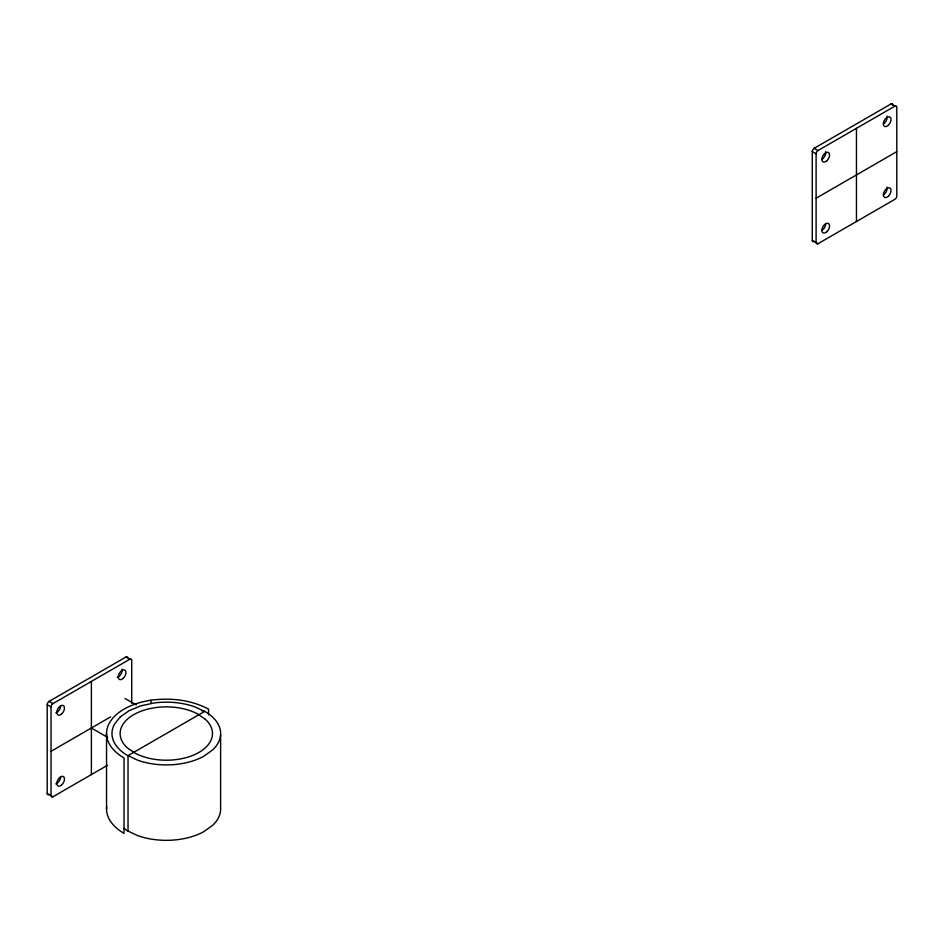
<?xml version="1.0" encoding="UTF-8"?>
<svg xmlns="http://www.w3.org/2000/svg" width="944" height="944" viewBox="0 0 944 944"><rect width="100%" height="100%" fill="white"/><g stroke="black" fill="none" stroke-linecap="round" stroke-linejoin="round"><path stroke-width="1.42" d="M814.188 148.302L891.042 103.934L894.877 106.153A2.714 1.569 -60 0 1 896.8 107.262L896.8 195.998A2.714 1.569 -60 0 1 894.877 199.326L818.035 243.694L812.277 240.366L812.277 151.63A2.714 1.569 -60 0 1 814.188 148.302L818.035 150.521L894.877 106.153M816.112 198.216L896.8 151.63M49.123 794.541A2.714 1.569 -60 0 1 47.2 793.432L47.2 704.708A2.714 1.569 -60 0 1 49.123 701.38L125.965 657.012A2.714 1.569 -60 0 1 127.818 657.59M107.498 765.277L52.958 796.76A2.714 1.569 -60 0 1 51.047 795.65L51.047 706.926A2.714 1.569 -60 0 1 52.958 703.599L129.812 659.231A2.714 1.569 -60 0 1 131.723 660.34L131.723 703.268M51.047 751.294L110.578 716.909M106.707 806.388A59.767 34.503 0 0 0 124.042 833.363L124.042 757.938A59.767 34.503 0 0 1 150.839 700.212C170.416 697.628 190.971 699.74 208.577 709.145L208.577 714.938M202.04 710.867L204.73 711.363L128.03 755.648L128.03 831.062M812.277 151.63L816.112 153.848L816.112 242.584A2.714 1.569 -60 0 0 818.035 243.694M125.965 657.012L129.812 659.231M125.056 698.489L136.172 704.908M49.123 701.38L52.958 703.599M91.379 728.001L107.71 737.429M47.2 704.708L51.047 706.926M47.2 793.432L52.958 796.76M124.136 828.384L126.685 830.425L137.659 835.617A54.339 31.376 0 0 0 203.491 831.841L212.471 825.504A54.339 31.376 0 0 0 220.613 809.964L220.613 734.538M150.839 700.212L151.099 703.127M856.456 128.337L856.456 221.51M106.542 733.547L106.542 808.961M91.379 681.415L91.379 774.576M825.587 151.665A5.428 3.139 -60 0 1 821.882 159.394M816.112 153.848A2.714 1.569 -60 0 1 818.035 150.521M814.188 241.475A2.714 1.569 -60 0 1 812.277 240.366M891.042 103.934A2.714 1.569 -60 0 1 892.953 105.044M825.717 223.787A5.428 3.139 -60 0 1 821.823 230.407M887.065 116.171A5.428 3.139 -60 0 1 883.348 123.9M887.065 187.16A5.428 3.139 -60 0 1 883.348 194.889M60.652 705.817A5.428 3.139 -60 0 1 55.814 712.897M60.652 776.853A5.428 3.139 -60 0 1 55.767 783.886M121.988 669.249A5.428 3.139 -60 0 1 117.28 677.403M120.136 717.003L114.295 724.461A54.339 31.376 0 0 0 126.685 755.011L137.659 760.191A54.339 31.376 0 0 0 203.491 756.415L212.471 750.079A54.339 31.376 0 0 0 205.934 712.071L194.96 706.891A54.339 31.376 0 0 0 153.919 702.997L140.656 705.888L129.127 710.667L120.136 717.003M205.084 719.057L197.272 713.758A46.185 26.668 0 0 0 136.373 713.239A46.185 26.668 0 0 0 127.523 748.026L135.346 753.324A46.185 26.668 0 0 0 196.234 753.855A46.185 26.668 0 0 0 205.084 719.057M826.661 231.917A5.428 3.139 -60 0 0 828.478 223.48A5.428 3.139 -60 0 0 822.023 229.097A5.428 3.139 -60 0 0 826.661 231.917M888.186 125.399A5.428 3.139 -60 0 0 889.909 116.973A5.428 3.139 -60 0 0 883.478 122.685A5.428 3.139 -60 0 0 888.186 125.399M826.72 160.893A5.428 3.139 -60 0 0 828.431 152.468A5.428 3.139 -60 0 0 822.012 158.167A5.428 3.139 -60 0 0 826.72 160.893M888.186 196.376A5.428 3.139 -60 0 0 889.909 187.962A5.428 3.139 -60 0 0 883.478 193.662A5.428 3.139 -60 0 0 888.186 196.376M123.121 678.465A5.428 3.139 -60 0 0 124.844 670.051A5.428 3.139 -60 0 0 118.413 675.751A5.428 3.139 -60 0 0 123.121 678.465M61.596 784.995A5.428 3.139 -60 0 0 63.401 776.546A5.428 3.139 -60 0 0 56.947 782.163A5.428 3.139 -60 0 0 61.596 784.995M61.643 713.959A5.428 3.139 -60 0 0 63.366 705.546A5.428 3.139 -60 0 0 56.935 711.245A5.428 3.139 -60 0 0 61.643 713.959"/></g></svg>
